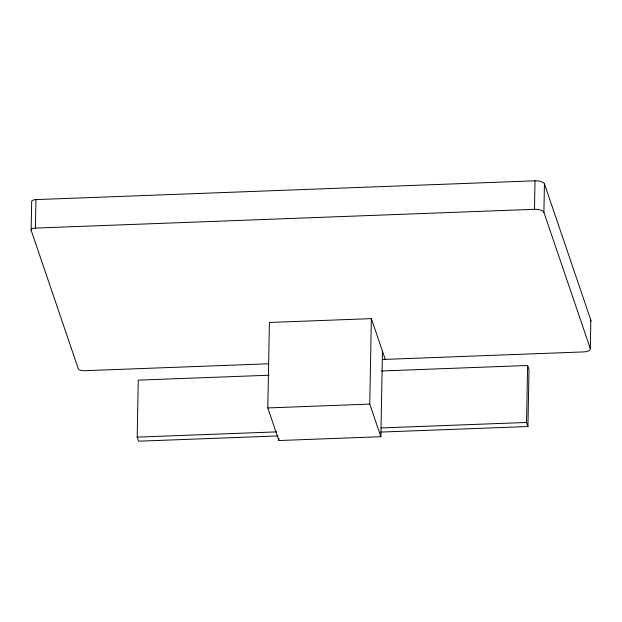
<?xml version="1.0" encoding="UTF-8"?>
<svg xmlns="http://www.w3.org/2000/svg" width="622" height="622" viewBox="0 0 622 622"><rect width="100%" height="100%" fill="white"/><g stroke="black" fill="none" stroke-linecap="round" stroke-linejoin="round"><path stroke-width="0.93" d="M268.72 363.769L84.343 370.712A5.357 2.123 1.1 0 1 78.31 368.799L31.147 230.249L31.683 201.753A4.984 1.967 1.1 0 1 35.952 199.608L535.021 180.815A8.374 3.312 1.1 0 1 544.437 183.801L590.83 320.089L590.294 348.577A7.721 3.056 1.1 0 1 583.677 351.912L382.328 359.493M31.147 230.249A4.984 1.967 1.1 0 1 35.415 228.095L35.952 199.608M278.05 435.944L138.582 441.192L137.198 437.118L138.271 380.143L269.023 375.221M382.468 351.228L380.858 436.698L278.897 440.539L267.794 407.939L269.404 322.468L371.365 318.627L385.243 359.384M278.897 440.539L278.928 438.596M380.858 436.698L369.756 404.098L371.365 318.627M380.718 432.08L527.93 426.536L526.546 422.462L527.619 365.479L381.372 370.992M527.93 426.536L529.003 369.561L527.619 365.479M590.294 348.577L543.9 212.289A8.374 3.312 1.1 0 0 534.485 209.303L535.021 180.815M543.9 212.289L544.437 183.801M35.415 228.095L534.485 209.303M267.794 407.939L369.756 404.098M137.198 437.118L276.666 431.87M381.263 427.928L526.546 422.462M590.83 320.089A7.721 3.056 1.1 0 1 590.643 321.279"/></g></svg>
